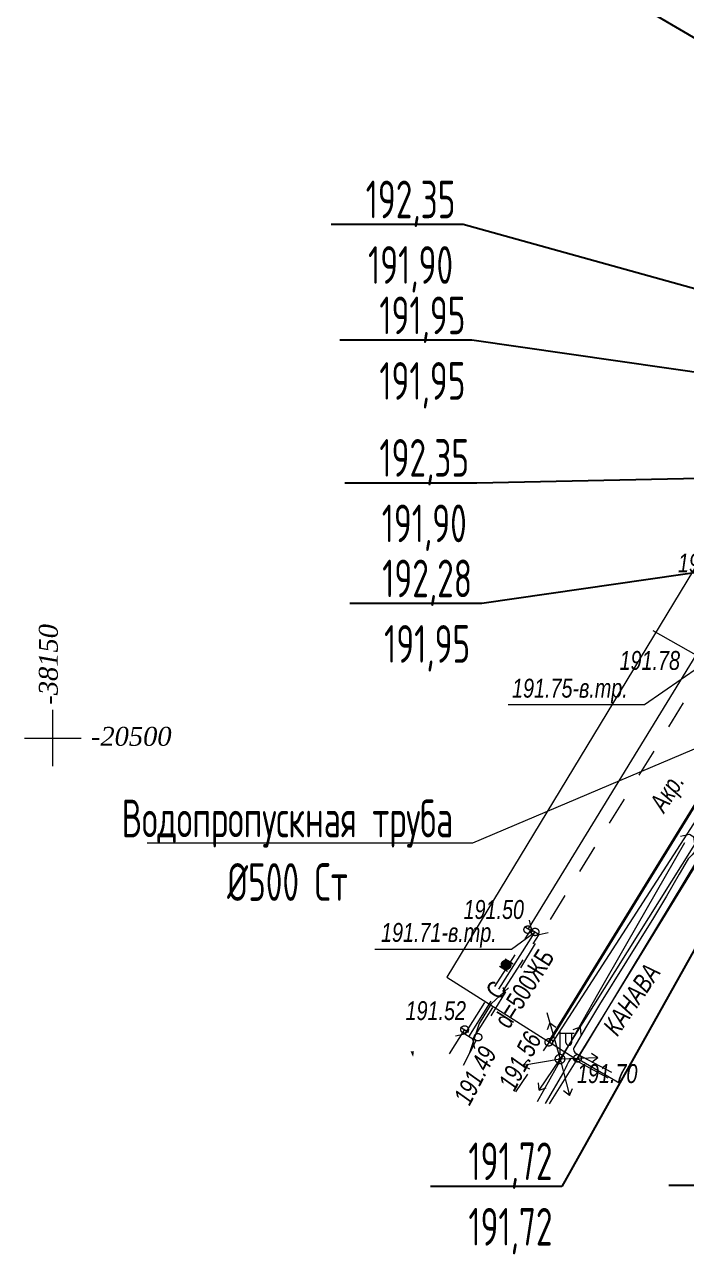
# Model space of a CAD drawing. Header units: millimetres. Extents: x -38151500 to -28914887, y -20564105 to -20349562.
# Drawn here: x -36538068 to -36502949, y -20534704 to -20469422 of the extents above; entities that cross this region are included whole.
import ezdxf
from ezdxf.xclip import XClip

# ---------------------------------------------------------------- set-up
doc = ezdxf.new("R2010")
doc.units = ezdxf.units.MM
doc.header["$MEASUREMENT"] = 0
doc.header["$XCLIPFRAME"] = 0
doc.linetypes.add('Новофедоровское_снт 28_07$0$l049', pattern=[3000, 2000, -1000])
doc.linetypes.add('Новофедоровское_снт 28_07$0$l189_2', pattern=[3000, 1500, -1500])
doc.layers.add('!!! ПОДОСНОВА', color=7, linetype='Continuous')
for name, color, linetype, lineweight in [('Новый_ГП_Верт_отметки_Ном._пера__12', 12, 'Continuous', 40), ('Новый_ГП_Верт_отметки_Ном._пера__7', 7, 'Continuous', 25), ('Новый_ГП_Дороги_проезды_Ном._пера__251', 250, 'Continuous', 40), ('Новый_ГП_Текст_Ном._пера__250', 7, 'Continuous', 20), ('Чертеж_1_Новофедоровское_снт 28_07$0$!!УСЛ_ОБОЗНАЧЕНИЯ_Ном._пера__253', 252, 'Continuous', 18), ('Чертеж_1_Новофедоровское_снт 28_07$0$SETKA_Ном._пера__7', 7, 'Continuous', 18), ('Чертеж_1_Новофедоровское_снт 28_07$0$tp_Дороги_Ном._пера__253', 252, 'Continuous', 18), ('Чертеж_1_Новофедоровское_снт 28_07$0$tp_канавы_Ном._пера__253', 252, 'Continuous', 18), ('Чертеж_1_Новофедоровское_снт 28_07$0$tp_отметки_новые_Ном._пера__253', 252, 'Continuous', 18), ('Чертеж_1_Новофедоровское_снт 28_07$0$tp_трубы под дорогой_Ном._пера__253', 252, 'Continuous', 18), ('Чертеж_1_Новофедоровское_снт 28_07$0$U_ТЕКСТ_БЕЛЫЙ_Ном._пера__253', 252, 'Continuous', 18), ('Чертеж_1_Новый_ГП_Топография_Ном._пера__253', 252, 'Continuous', 18), ('Чертеж_1_Новый_Новофедоровское_снт 28_07$0$SETKA_Ном._пера__7', 7, 'Continuous', 18), ('Чертеж_1_Новый_Новофедоровское_снт 28_07$0$tp_Дороги_Ном._пера__253', 252, 'Continuous', 18), ('Чертеж_1_Новый_Новофедоровское_снт 28_07$0$tp_канавы_Ном._пера__253', 252, 'Continuous', 18), ('Чертеж_1_Новый_Новофедоровское_снт 28_07$0$tp_ЛЭП нн_Ном._пера__253', 252, 'Continuous', 18), ('Чертеж_1_Новый_Новофедоровское_снт 28_07$0$tp_ЛЭП нн_Ном._пера__7', 7, 'Continuous', 18), ('Чертеж_1_Новый_Новофедоровское_снт 28_07$0$tp_Ограждения ДЕР_Ном._пера__253', 252, 'Continuous', 18), ('Чертеж_1_Новый_Новофедоровское_снт 28_07$0$tp_Ограждения мет_Ном._пера__253', 252, 'Continuous', 18), ('Чертеж_1_Новый_Новофедоровское_снт 28_07$0$tp_Ограждения рабица_Ном._пера__253', 252, 'Continuous', 18), ('Чертеж_1_Новый_Новофедоровское_снт 28_07$0$tp_Ограждения_Ном._пера__253', 252, 'Continuous', 18), ('Чертеж_1_Новый_Новофедоровское_снт 28_07$0$tp_Ограждения_Ном._пера__7', 7, 'Continuous', 18), ('Чертеж_1_Новый_Новофедоровское_снт 28_07$0$tp_отметки_новые_Ном._пера__253', 252, 'Continuous', 18), ('Чертеж_1_Новый_Новофедоровское_снт 28_07$0$tp_отметки_новые_Ном._пера__7', 7, 'Continuous', 18), ('Чертеж_1_Новый_Новофедоровское_снт 28_07$0$tp_рельеф_Ном._пера__253', 252, 'Continuous', 18), ('Чертеж_1_Новый_Новофедоровское_снт 28_07$0$tp_трубы под дорогой_Ном._пера__253', 252, 'Continuous', 18), ('Чертеж_1_Новый_Новофедоровское_снт 28_07$0$U_Водосток_Ном._пера__253', 252, 'Continuous', 18), ('Чертеж_1_Новый_Новофедоровское_снт 28_07$0$U_Газопровод_Ном._пера__253', 252, 'Continuous', 18)]:
    doc.layers.add(name, color=color, linetype=linetype, lineweight=lineweight)
doc.styles.add('РЎР“Р•РќР•Р\xa0РР\xa0_РЎРўРР›Р¬_1', font='arial.ttf', dxfattribs={"width": 0.75})
doc.styles.add('РЎР“Р•РќР•Р\xa0РР\xa0_РЎРўРР›Р¬_2', font='arial.ttf', dxfattribs={"width": 0.8})
doc.styles.add('РЎР“Р•РќР•Р\xa0РР\xa0_РЎРўРР›Р¬_3', font='arial.ttf', dxfattribs={"width": 0.749999})
doc.styles.add('РЎР“Р•РќР•Р\xa0РР\xa0_РЎРўРР›Р¬_4', font='times.ttf')
doc.styles.add('РЎР“Р•РќР•Р\xa0РР\xa0_РЎРўРР›Р¬_6', font='', dxfattribs={"width": 0.8})
doc.styles.get('РЎР“Р•РќР•Р\xa0РР\xa0_РЎРўРР›Р¬_6').set_extended_font_data('GOST_type_A')
doc.linetypes.add('Новофедоровское_снт 28_07$0$l474_2o', pattern='A,0,[3,РіРµРЅРїРїР»Р°РЅ 2025_06_18 dima РІР°СЂРёР°РЅС‚ 21.Shx,S=31.746032,R=0,X=0,Y=0],-5000,0', length=5000)
doc.linetypes.add('Новофедоровское_снт 28_07$0$lm334', pattern='A,0,[4,РіРµРЅРїРїР»Р°РЅ 2025_06_18 dima РІР°СЂРёР°РЅС‚ 21.Shx,S=79.365079,R=0,X=0,Y=0],-11000,0', length=11000)
doc.linetypes.add('Новофедоровское_снт 28_07$0$З ДЕРЕВ', pattern='A,0,[2,РіРµРЅРїРїР»Р°РЅ 2025_06_18 dima РІР°СЂРёР°РЅС‚ 21.Shx,S=19.84127,R=0,X=0,Y=0.2],-2500,0', length=2500)
doc.linetypes.add('Новофедоровское_снт 28_07$0$ЗАБОР_СЕТКА', pattern='A,0,[1,РіРµРЅРїРїР»Р°РЅ 2025_06_18 dima РІР°СЂРёР°РЅС‚ 21.Shx,S=39.68254,R=0,X=0,Y=2.77556e-17],-5000,0', length=5000)
doc.linetypes.add('Новофедоровское_снт 28_07$0$МЕЖА', pattern='A,0,[5,РіРµРЅРїРїР»Р°РЅ 2025_06_18 dima РІР°СЂРёР°РЅС‚ 21.Shx,S=46.746032,R=0,X=0,Y=6.93889e-18],-6500,0', length=6500)

# ---------------------------------------------------------------- blocks, each defined once
blk = doc.blocks.new('Чертеж_2_1', base_point=(1613432, -7296))
at = {"layer": 'Чертеж_1_Новый_ГП_Топография_Ном._пера__253', "color": 252, "linetype": 'Новофедоровское_снт 28_07$0$МЕЖА', "lineweight": 18, "flags": 128}
blk.add_lwpolyline([(-36508768, -20524360), (-36508728, -20524296), (-36498241, -20507196), (-36472071, -20524004), (-36460510, -20507967), (-36450594, -20495163), (-36452348, -20487946), (-36454353, -20480799), (-36459846, -20482761), (-36462701, -20481924), (-36476972, -20473145), (-36467023, -20456936), (-36474632, -20452238), (-36515663, -20519982)], close=True, dxfattribs=at)
at = {"layer": 'Чертеж_1_Новый_Новофедоровское_снт 28_07$0$SETKA_Ном._пера__7', "color": 7, "linetype": 'Continuous', "lineweight": 18, "flags": 128}
for points in [[(-36536568, -20508796), (-36536568, -20505796)], [(-36538068, -20507296), (-36535068, -20507296)]]:
    blk.add_lwpolyline(points, dxfattribs=at)
at = {"layer": 'Чертеж_1_Новый_Новофедоровское_снт 28_07$0$tp_Дороги_Ном._пера__253', "color": 252, "linetype": 'Новофедоровское_снт 28_07$0$l189_2', "lineweight": 18, "flags": 128}
for points in [[(-36514777, -20524654), (-36514009, -20523174), (-36502150, -20503895), (-36488647, -20482967), (-36489419, -20481881)], [(-36497983, -20505994), (-36499576, -20506102), (-36510249, -20523450), (-36512014, -20526073)]]:
    blk.add_lwpolyline(points, dxfattribs=at)
at = {"layer": 'Чертеж_1_Новый_Новофедоровское_снт 28_07$0$tp_канавы_Ном._пера__253', "color": 252, "linetype": 'Continuous', "lineweight": 18, "flags": 128}
for points in [[(-36510854, -20526588), (-36509178, -20523577), (-36507652, -20520888), (-36506116, -20518204), (-36503039, -20512840)], [(-36502564, -20512546), (-36502491, -20513161), (-36502496, -20513250), (-36502527, -20513333), (-36502580, -20513411), (-36502645, -20513486), (-36502792, -20513632), (-36502860, -20513707), (-36502915, -20513787), (-36503329, -20514524), (-36504006, -20515688), (-36504703, -20516844), (-36506129, -20519139), (-36507555, -20521431), (-36508252, -20522583), (-36508929, -20523743), (-36508942, -20523779), (-36508944, -20523820), (-36508920, -20523899), (-36508864, -20523979), (-36508791, -20524037), (-36506930, -20525023)], [(-36507105, -20525345), (-36508818, -20524406), (-36508970, -20524318), (-36509045, -20524297), (-36509077, -20524302), (-36509104, -20524323), (-36509213, -20524488), (-36509300, -20524668), (-36509382, -20524853), (-36509472, -20525032), (-36510439, -20526699)]]:
    blk.add_lwpolyline(points, dxfattribs=at)
at = {"layer": 'Чертеж_1_Новый_Новофедоровское_снт 28_07$0$tp_ЛЭП нн_Ном._пера__253', "color": 252, "linetype": 'Continuous', "lineweight": 18, "flags": 128}
for points in [[(-36510768, -20525995), (-36509656, -20524332), (-36489043, -20491490), (-36464006, -20451362), (-36462797, -20449768)], [(-36510347, -20521855), (-36509656, -20524332), (-36511628, -20524671)], [(-36510194, -20522405), (-36510340, -20522778)], [(-36510194, -20522405), (-36509875, -20522648)], [(-36508593, -20522638), (-36508967, -20522780)], [(-36508593, -20522638), (-36508558, -20523036)], [(-36507657, -20524276), (-36507983, -20524044)], [(-36511628, -20524671), (-36511354, -20524379)], [(-36511628, -20524671), (-36511272, -20524855)], [(-36507657, -20524276), (-36509656, -20524332), (-36509153, -20526268)], [(-36507657, -20524276), (-36507969, -20524526)], [(-36510768, -20525995), (-36510791, -20525596)], [(-36510768, -20525995), (-36510390, -20525864)], [(-36509153, -20526268), (-36509467, -20526020)], [(-36509153, -20526268), (-36509000, -20525898)]]:
    blk.add_lwpolyline(points, dxfattribs=at)
at = {"layer": 'Чертеж_1_Новый_Новофедоровское_снт 28_07$0$tp_ЛЭП нн_Ном._пера__7', "color": 7, "linetype": 'Continuous', "lineweight": 18}
for p, q in [((-36509656, -20524082), (-36509656, -20522832)), ((-36509656, -20522957), (-36508906, -20522957)), ((-36509344, -20523448), (-36509344, -20522957)), ((-36509034, -20523448), (-36509034, -20522957))]:
    blk.add_line(p, q, dxfattribs=at)
for radius in [250, 50]:
    blk.add_circle((-36509656, -20524332), radius, dxfattribs=at)
blk.add_arc((-36509189, -20523448), 155, 180, 0, dxfattribs=at)
at = {"layer": 'Чертеж_1_Новый_Новофедоровское_снт 28_07$0$tp_Ограждения ДЕР_Ном._пера__253', "color": 252, "linetype": 'Новофедоровское_снт 28_07$0$З ДЕРЕВ', "lineweight": 18, "flags": 128}
for points in [[(-36511329, -20517424), (-36502433, -20502895), (-36500765, -20500204)], [(-36514718, -20522767), (-36515532, -20524056)]]:
    blk.add_lwpolyline(points, dxfattribs=at)
at = {"layer": 'Чертеж_1_Новый_Новофедоровское_снт 28_07$0$tp_Ограждения мет_Ном._пера__253', "color": 252, "linetype": 'Новофедоровское_снт 28_07$0$l474_2o', "lineweight": 18, "flags": 128}
for points in [[(-36502433, -20502895), (-36504720, -20501602)], [(-36508729, -20524298), (-36510237, -20526717)]]:
    blk.add_lwpolyline(points, dxfattribs=at)
at = {"layer": 'Чертеж_1_Новый_Новофедоровское_снт 28_07$0$tp_Ограждения рабица_Ном._пера__253', "color": 252, "linetype": 'Новофедоровское_снт 28_07$0$ЗАБОР_СЕТКА', "lineweight": 18, "flags": 128}
blk.add_lwpolyline([(-36502358, -20513741), (-36508729, -20524298), (-36506479, -20525612)], dxfattribs=at)
at = {"layer": 'Чертеж_1_Новый_Новофедоровское_снт 28_07$0$tp_Ограждения_Ном._пера__253', "color": 252, "linetype": 'Continuous', "lineweight": 18, "flags": 128}
for points in [[(-36511540, -20517291), (-36511117, -20517557)], [(-36512866, -20519409), (-36512443, -20519675)], [(-36512558, -20519019), (-36512135, -20519285)], [(-36514929, -20522634), (-36514506, -20522900)]]:
    blk.add_lwpolyline(points, dxfattribs=at)
at = {"layer": 'Чертеж_1_Новый_Новофедоровское_снт 28_07$0$tp_Ограждения_Ном._пера__7', "color": 7, "linetype": 'Continuous', "lineweight": 18}
for p, q in [((-36512765, -20519330), (-36512266, -20519330)), ((-36512764, -20519360), (-36512269, -20519360)), ((-36512763, -20519300), (-36512269, -20519300)), ((-36512759, -20519390), (-36512273, -20519390)), ((-36512758, -20519270), (-36512275, -20519270)), ((-36512749, -20519420), (-36512282, -20519420)), ((-36512747, -20519240), (-36512284, -20519240)), ((-36512735, -20519450), (-36512297, -20519450)), ((-36512733, -20519210), (-36512298, -20519210)), ((-36512717, -20519480), (-36512316, -20519480)), ((-36512714, -20519180), (-36512319, -20519180)), ((-36512691, -20519510), (-36512342, -20519510)), ((-36512687, -20519150), (-36512346, -20519150)), ((-36512654, -20519540), (-36512379, -20519540)), ((-36512648, -20519120), (-36512385, -20519120)), ((-36512590, -20519570), (-36512440, -20519570)), ((-36512577, -20519090), (-36512457, -20519090))]:
    blk.add_line(p, q, dxfattribs=at)
blk.add_circle((-36512516, -20519332), 250, dxfattribs=at)
at = {"layer": 'Чертеж_1_Новый_Новофедоровское_снт 28_07$0$tp_отметки_новые_Ном._пера__253', "color": 252, "linetype": 'Continuous', "lineweight": 18, "flags": 128}
for points in [[(-36512413, -20505517), (-36505171, -20505517), (-36502248, -20503496)], [(-36519474, -20518494), (-36512232, -20518494), (-36510978, -20517586)]]:
    blk.add_lwpolyline(points, dxfattribs=at)
at = {"layer": 'Чертеж_1_Новый_Новофедоровское_снт 28_07$0$tp_отметки_новые_Ном._пера__7', "color": 7, "linetype": 'Continuous', "lineweight": 18}
for centre in [(-36511368, -20517466), (-36510978, -20517586), (-36514718, -20522766), (-36514008, -20523176), (-36510248, -20523446), (-36508728, -20524296)]:
    blk.add_circle(centre, 200, dxfattribs=at)
at = {"layer": 'Чертеж_1_Новый_Новофедоровское_снт 28_07$0$tp_рельеф_Ном._пера__253', "color": 252, "linetype": 'Continuous', "lineweight": 18, "flags": 128}
blk.add_lwpolyline([(-36512398, -20520555), (-36513308, -20521412), (-36513944, -20522441), (-36514469, -20524061)], dxfattribs=at)
at = {"layer": 'Чертеж_1_Новый_Новофедоровское_снт 28_07$0$tp_трубы под дорогой_Ном._пера__253', "color": 252, "linetype": 'Continuous', "lineweight": 18, "flags": 128}
for points in [[(-36502245, -20513170), (-36502354, -20512682), (-36502777, -20512414), (-36503264, -20512524)], [(-36511297, -20516963), (-36511188, -20517451), (-36510766, -20517718), (-36510278, -20517609)], [(-36514180, -20523774), (-36514290, -20523286), (-36514712, -20523018), (-36515200, -20523128)]]:
    blk.add_lwpolyline(points, dxfattribs=at)
at = {"layer": 'Чертеж_1_Новый_Новофедоровское_снт 28_07$0$tp_трубы под дорогой_Ном._пера__253', "color": 252, "linetype": 'Новофедоровское_снт 28_07$0$l049', "lineweight": 18, "flags": 128}
for points in [[(-36514712, -20523019), (-36511188, -20517451)], [(-36514290, -20523287), (-36510766, -20517718)]]:
    blk.add_lwpolyline(points, dxfattribs=at)
at = {"layer": 'Чертеж_1_Новый_Новофедоровское_снт 28_07$0$U_Водосток_Ном._пера__253', "color": 252, "linetype": 'Continuous', "lineweight": 18, "flags": 128}
for points in [[(-36512899, -20520623), (-36510977, -20517585)], [(-36514501, -20523153), (-36513307, -20521266)]]:
    blk.add_lwpolyline(points, dxfattribs=at)
at = {"layer": 'Чертеж_1_Новый_Новофедоровское_снт 28_07$0$U_Газопровод_Ном._пера__253', "color": 252, "linetype": 'Новофедоровское_снт 28_07$0$lm334', "lineweight": 18, "flags": 128}
blk.add_lwpolyline([(-36510086, -20523523), (-36487638, -20488740), (-36467087, -20456897), (-36458970, -20444319), (-36459251, -20444465), (-36456921, -20443258), (-36451690, -20444879)], dxfattribs=at)
at = {"layer": 'Чертеж_1_Новофедоровское_снт 28_07$0$!!УСЛ_ОБОЗНАЧЕНИЯ_Ном._пера__253', "color": 252, "linetype": 'Continuous', "lineweight": 18, "insert": (-36525472, -20525214), "char_height": 1000, "attachment_point": 7, "style": 'РЎР“Р•РќР•Р\xa0РР\xa0_РЎРўРР›Р¬_2'}
blk.add_mtext('\\A1;{\\pql;\\fArial|b0|i1|c204|p0;\\W0.800000;ВОДОПРОВОД}', dxfattribs=at)
at = {"layer": 'Чертеж_1_Новофедоровское_снт 28_07$0$SETKA_Ном._пера__7', "color": 7, "linetype": 'Continuous', "lineweight": 18, "insert": (-36536294, -20505523), "char_height": 1000, "attachment_point": 7, "rotation": 90, "style": 'РЎР“Р•РќР•Р\xa0РР\xa0_РЎРўРР›Р¬_4'}
blk.add_mtext('\\A1;{\\pql;\\fTimes New Roman|b0|i1|c204|p0;\\W1.000000;-38150}', dxfattribs=at)
at = {"layer": 'Чертеж_1_Новофедоровское_снт 28_07$0$SETKA_Ном._пера__7', "color": 7, "linetype": 'Continuous', "lineweight": 18, "insert": (-36534549, -20507719), "char_height": 1000, "attachment_point": 7, "style": 'РЎР“Р•РќР•Р\xa0РР\xa0_РЎРўРР›Р¬_4'}
blk.add_mtext('\\A1;{\\pql;\\fTimes New Roman|b0|i1|c204|p0;\\W1.000000;-20500}', dxfattribs=at)
at = {"layer": 'Чертеж_1_Новофедоровское_снт 28_07$0$tp_Дороги_Ном._пера__253', "color": 252, "linetype": 'Continuous', "lineweight": 18, "insert": (-36503871, -20511473), "char_height": 1000, "attachment_point": 7, "rotation": 57.34071, "style": 'РЎР“Р•РќР•Р\xa0РР\xa0_РЎРўРР›Р¬_1'}
blk.add_mtext('\\A1;{\\pql;\\fArial|b0|i1|c204|p0;\\W0.750000;Акр.}', dxfattribs=at)
at = {"layer": 'Чертеж_1_Новофедоровское_снт 28_07$0$tp_канавы_Ном._пера__253', "color": 252, "linetype": 'Continuous', "lineweight": 18, "insert": (-36506605, -20523179), "char_height": 1000, "attachment_point": 7, "rotation": 55.96313, "style": 'РЎР“Р•РќР•Р\xa0РР\xa0_РЎРўРР›Р¬_1'}
blk.add_mtext('\\A1;{\\pql;\\fArial|b0|i1|c204|p0;\\W0.750000;КАНАВА}', dxfattribs=at)
at = {"layer": 'Чертеж_1_Новофедоровское_снт 28_07$0$tp_отметки_новые_Ном._пера__253', "color": 252, "linetype": 'Continuous', "lineweight": 18, "char_height": 1000, "attachment_point": 7, "style": 'РЎР“Р•РќР•Р\xa0РР\xa0_РЎРўРР›Р¬_1'}
for s, insert in [('\\A1;{\\pql;\\fArial|b0|i1|c204|p0;\\W0.750000;191.69}', (-36503398, -20498519)), ('\\A1;{\\pql;\\fArial|b0|i1|c204|p0;\\W0.750000;191.78}', (-36506493, -20503689)), ('\\A1;{\\pql;\\fArial|b0|i1|c204|p0;\\W0.750000;191.75-в.тр.}', (-36512200, -20505449)), ('\\A1;{\\pql;\\fArial|b0|i1|c204|p0;\\W0.750000;191.50}', (-36514772, -20516910)), ('\\A1;{\\pql;\\fArial|b0|i1|c204|p0;\\W0.750000;191.71-в.тр.}', (-36519153, -20518414)), ('\\A1;{\\pql;\\fArial|b0|i1|c204|p0;\\W0.750000;191.52}', (-36517851, -20522277)), ('\\A1;{\\pql;\\fArial|b0|i1|c204|p0;\\W0.750000;191.70}', (-36508752, -20525620))]:
    blk.add_mtext(s, dxfattribs=dict(at, insert=insert))
at = {"layer": 'Чертеж_1_Новофедоровское_снт 28_07$0$tp_отметки_новые_Ном._пера__253', "color": 252, "linetype": 'Continuous', "lineweight": 18, "char_height": 1000, "attachment_point": 7, "rotation": 62.5765, "style": 'РЎР“Р•РќР•Р\xa0РР\xa0_РЎРўРР›Р¬_1'}
for s, insert in [('\\A1;{\\pql;\\fArial|b0|i1|c204|p0;\\W0.750000;191.56}', (-36512066, -20526105)), ('\\A1;{\\pql;\\fArial|b0|i1|c204|p0;\\W0.750000;191.49}', (-36514444, -20526865))]:
    blk.add_mtext(s, dxfattribs=dict(at, insert=insert))
at = {"layer": 'Чертеж_1_Новофедоровское_снт 28_07$0$tp_трубы под дорогой_Ном._пера__253', "color": 252, "linetype": 'Continuous', "lineweight": 18, "insert": (-36512354, -20522794), "char_height": 1000, "attachment_point": 7, "rotation": 57.68864, "style": 'РЎР“Р•РќР•Р\xa0РР\xa0_РЎРўРР›Р¬_3'}
blk.add_mtext('\\A1;{\\pql;\\fArial|b0|i0|c204|p0;\\W0.749999;d=500ЖБ}', dxfattribs=at)
at = {"layer": 'Чертеж_1_Новофедоровское_снт 28_07$0$U_ТЕКСТ_БЕЛЫЙ_Ном._пера__253', "color": 252, "linetype": 'Continuous', "lineweight": 18, "insert": (-36512800, -20521265), "char_height": 1000, "attachment_point": 7, "rotation": 57.68864, "style": 'РЎР“Р•РќР•Р\xa0РР\xa0_РЎРўРР›Р¬_3'}
blk.add_mtext('\\A1;{\\pql;\\fArial|b0|i0|c204|p0;\\W0.749999;С}', dxfattribs=at)

msp = doc.modelspace()

# ---------------------------------------------------------------- linework, layer by layer
at = {"layer": 'Новый_ГП_Верт_отметки_Ном._пера__7', "color": 7, "linetype": 'Continuous', "lineweight": 25}
for p, q in [((-36482734.1, -20481793.17), (-36513065.92, -20463938.49)), ((-36515099.78, -20480037.83), (-36521795.78, -20480037.83)), ((-36514799.78, -20480037.83), (-36515099.78, -20480037.83)), ((-36479994.63, -20489708.86), (-36514799.78, -20480037.83)), ((-36514643.64, -20486179.38), (-36521339.64, -20486179.38)), ((-36514343.64, -20486179.38), (-36514643.64, -20486179.38)), ((-36487691.65, -20490015.48), (-36514343.64, -20486179.38)), ((-36482114.31, -20493101.05), (-36514074.37, -20493755.6)), ((-36514374.37, -20493755.6), (-36521070.37, -20493755.6)), ((-36514074.37, -20493755.6), (-36514374.37, -20493755.6)), ((-36486404.25, -20496192.02), (-36513806.67, -20500154.89)), ((-36514106.67, -20500154.89), (-36520802.67, -20500154.89)), ((-36513806.67, -20500154.89), (-36514106.67, -20500154.89)), ((-36496797.87, -20508275.8), (-36509565.59, -20531096.09)), ((-36509865.59, -20531096.09), (-36516532.79, -20531096.09)), ((-36509565.59, -20531096.09), (-36509865.59, -20531096.09)), ((-36497179.15, -20531055.08), (-36503875.15, -20531055.08))]:
    msp.add_line(p, q, dxfattribs=at)
at = {"layer": 'Новый_ГП_Дороги_проезды_Ном._пера__251', "color": 250, "linetype": 'Continuous', "lineweight": 40}
msp.add_lwpolyline([(-36482915.35, -20482086.82), (-36483017.86, -20482022.16, 0.37219081), (-36484507.31, -20482176.89), (-36489630.41, -20489652.27), (-36496376.43, -20501073.43, 0.27174644), (-36495521.31, -20504017.6), (-36494523.31, -20504631.81), (-36494271.83, -20504795.49), (-36495595.52, -20506916.11), (-36495765.13, -20506810.13), (-36496749.8, -20506255.73, 0.38024235), (-36500396.09, -20507434.65), (-36510235.44, -20523427.97)], format="xyb", dxfattribs=at)
at = {"layer": 'Новый_ГП_Текст_Ном._пера__250', "color": 7, "linetype": 'Continuous', "lineweight": 20}
for p, q in [((-36498673.52, -20506248.09), (-36514306.09, -20512876.85)), ((-36514606.09, -20512876.85), (-36531567.69, -20512876.85)), ((-36514306.09, -20512876.85), (-36514606.09, -20512876.85))]:
    msp.add_line(p, q, dxfattribs=at)

# ---------------------------------------------------------------- block references
at = {"layer": '!!! ПОДОСНОВА', "color": 252, "linetype": 'Continuous', "lineweight": 40}
ref = msp.add_blockref('Чертеж_2_1', (1613432.13, -7295.8), dxfattribs=at)
XClip(ref).set_block_clipping_path([(-36543341.8035061434, -20426134.2498699203), (-36543341.8035061434, -20517391.6082299612), (-36520761.2338567674, -20517391.6082299612), (-36515368.0961724296, -20528511.4797440507), (-36430002.2325427011, -20528511.4797440507), (-36430002.2325427011, -20426017.5390227698)])

# ---------------------------------------------------------------- texts
at = {"layer": 'Новый_ГП_Верт_отметки_Ном._пера__12', "color": 12, "linetype": 'Continuous', "lineweight": 40, "char_height": 2000, "attachment_point": 2, "style": 'РЎР“Р•РќР•Р\xa0РР\xa0_РЎРўРР›Р¬_6'}
for s, insert, line_spacing_factor in [('\\A1;{\\pqc;\\fGOST_type_A|b0|i0|c0|p0;\\W0.800000;192,35\\P\\pqc;\\fGOST_type_A|b0|i0|c0|p0;\\C7;\\W0.800000;191,90}', (-36517585.49, -20477704.33), 1.043099), ('\\A1;{\\pqc;\\fGOST_type_A|b0|i0|c0|p0;\\W0.800000;191,95\\P\\pqc;\\fGOST_type_A|b0|i0|c0|p0;\\C7;\\W0.800000;191,95}', (-36516957.93, -20483858.36), 1.043725), ('\\A1;{\\pqc;\\fGOST_type_A|b0|i0|c0|p0;\\W0.800000;192,35\\P\\pqc;\\fGOST_type_A|b0|i0|c0|p0;\\C7;\\W0.800000;191,90}', (-36516860.08, -20491422.11), 1.043099), ('\\A1;{\\pqc;\\fGOST_type_A|b0|i0|c0|p0;\\W0.800000;192,28\\P\\pqc;\\fGOST_type_A|b0|i0|c0|p0;\\C7;\\W0.800000;191,95}', (-36516706.67, -20497821.39), 1.043099), ('\\A1;{\\pqc;\\fGOST_type_A|b0|i0|c0|p0;\\W0.800000;191,72\\P\\pqc;\\fGOST_type_A|b0|i0|c0|p0;\\C7;\\W0.800000;191,72}', (-36512285.38, -20528762.59), 1.042475)]:
    msp.add_mtext(s, dxfattribs=dict(at, insert=insert, line_spacing_factor=line_spacing_factor))
at = {"layer": 'Новый_ГП_Текст_Ном._пера__250', "color": 7, "linetype": 'Continuous', "lineweight": 20, "insert": (-36524120.38, -20510565.16), "char_height": 2000, "attachment_point": 2, "line_spacing_factor": 1.011597, "style": 'РЎР“Р•РќР•Р\xa0РР\xa0_РЎРўРР›Р¬_6'}
msp.add_mtext('\\A1;{\\pqc;\\fGOST_type_A|b0|i0|c0|p0;\\W0.800000;Водопропускная \\fGOST_type_A|b0|i0|c0|p0;\\W0.800000;труба\\P\\pqc;\\fGOST_type_A|b0|i0|c0|p0;\\W0.800000;Ø500 Ст}', dxfattribs=at)

doc.saveas('drawing.dxf')
